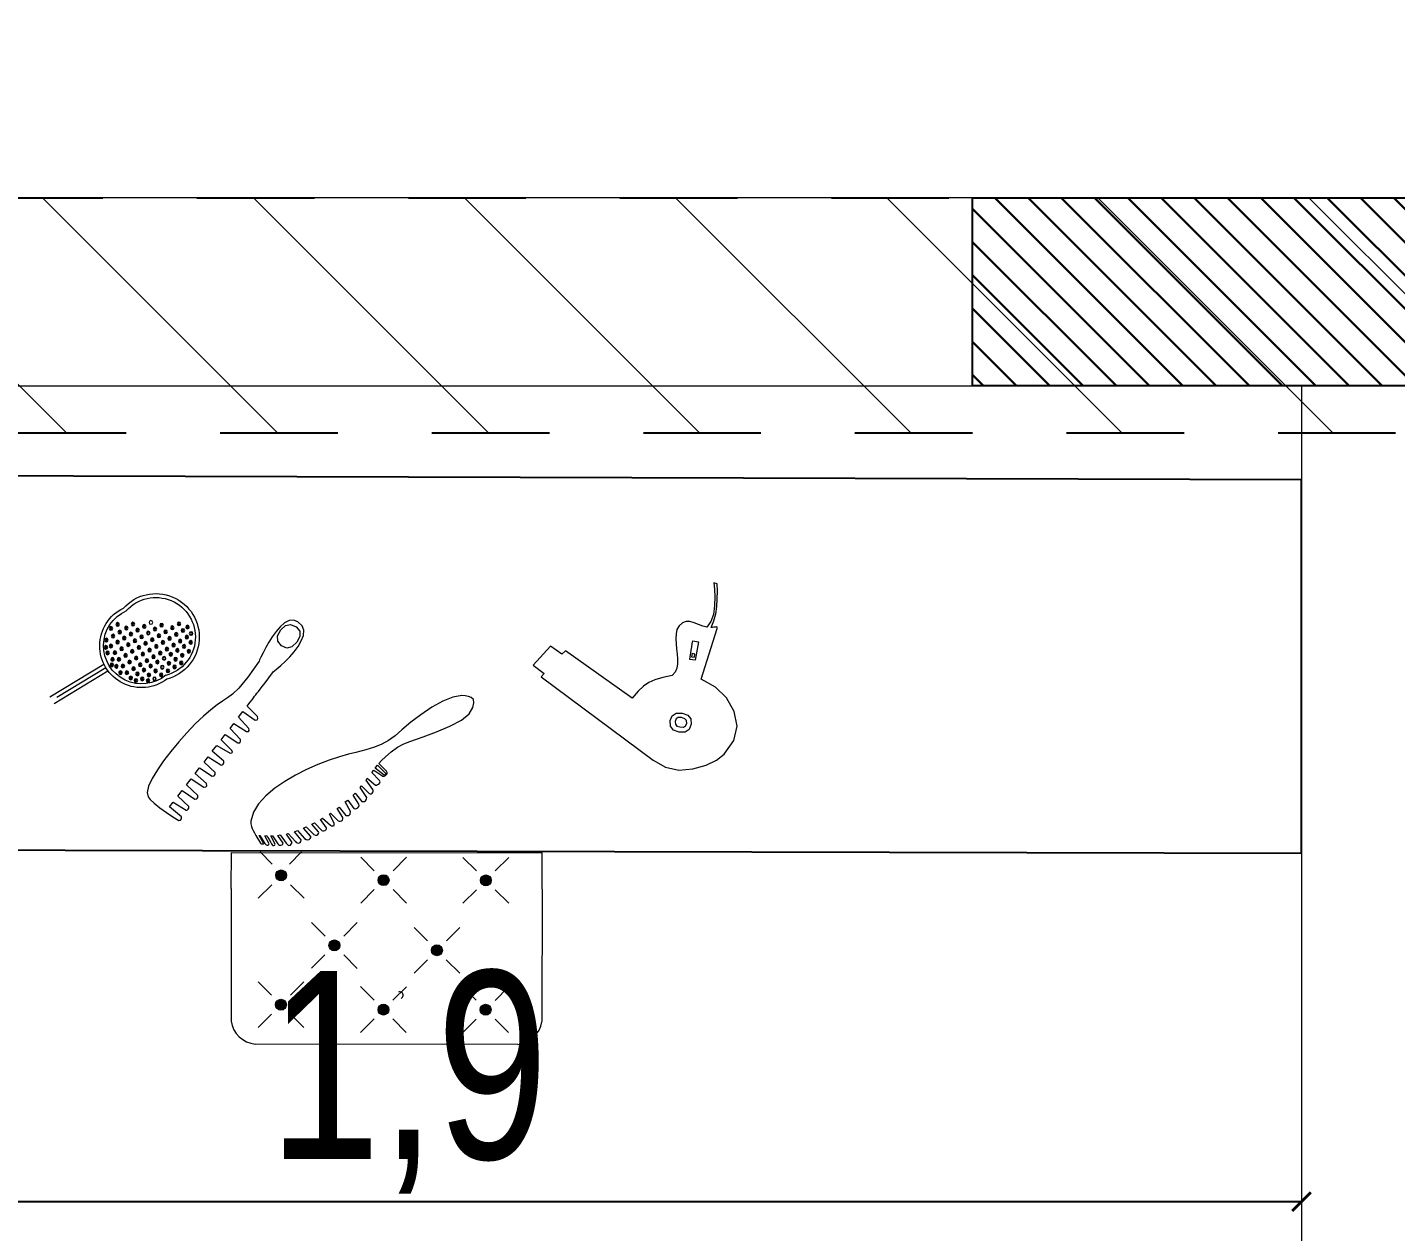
# Model space of a CAD drawing. Header units: inches. Extents: x -279 to 561, y -345 to 342.
# Drawn here: x -170.258 to -168.803, y 101.568 to 102.85 of the extents above; entities that cross this region are included whole.
import ezdxf

# ---------------------------------------------------------------- set-up
doc = ezdxf.new("R2010")
doc.units = ezdxf.units.IN
doc.header["$LTSCALE"] = 0.5
doc.header["$MEASUREMENT"] = 0
doc.linetypes.add('$0$HIDDEN', pattern=[0.375, 0.25, -0.125])
for name, color, linetype, lineweight in [('.', 14, 'Continuous', 9), ('A-WALL', 113, 'Continuous', 13), ('columns', 5, 'Continuous', 30), ('furniture', 1, 'Continuous', 13), ('outer walls', 144, 'Continuous', 30)]:
    doc.layers.add(name, color=color, linetype=linetype, lineweight=lineweight)
for name, color, linetype in [('0.dimins', 6, 'Continuous'), ('COULMN', 5, 'Continuous'), ('S-DIM', 7, 'Continuous'), ('Walls', 251, 'Continuous')]:
    doc.layers.add(name, color=color, linetype=linetype)
doc.styles.add('ROM', font='AGENCYR.TTF', dxfattribs={"width": 0.8})
doc.styles.get("Standard").update_dxf_attribs({"font": 'arial.ttf'})
doc.dimstyles.new('Copy(9) of ISO-25', dxfattribs={"dimtxt": 0.2, "dimasz": 0.02, "dimexe": 0.05, "dimexo": 0.05, "dimgap": 0.02, "dimtad": 1, "dimtxsty": 'ROM', "dimblk": 'ARCHTICK', "dimcen": 0.03, "dimse1": 1, "dimse2": 1, "dimclrd": 248, "dimclrt": 248, "dimadec": 0, "dimazin": 0, "dimtfac": 1, "dimtmove": 0, "dimatfit": 3, "dimldrblk": 'DOT', "dimfxl": 1, "dimarcsym": 0})
doc.dimstyles.get("Standard").update_dxf_attribs({"dimtxt": 0.18, "dimasz": 0.18, "dimexe": 0.18, "dimexo": 0.0625, "dimgap": 0.09, "dimtad": 0, "dimtih": 1, "dimtoh": 1, "dimzin": 0, "dimdsep": 46, "dimtxsty": 'Standard', "dimcen": 0.09, "dimadec": 0, "dimazin": 0, "dimtfac": 1, "dimtofl": 0, "dimtmove": 0, "dimatfit": 3, "dimfxl": 1, "dimtolj": 1, "dimtzin": 0, "dimarcsym": 0})

# ---------------------------------------------------------------- blocks, each defined once
blk = doc.blocks.new('fbv b')
at = {"layer": '.'}
h = blk.add_hatch(dxfattribs=at)
h.set_pattern_fill('ANSI31', color=8, scale=0.05)
h.set_pattern_definition([(45, (33, 0), (-0.1122532, 0.1122532), [])])
h.paths.add_polyline_path([(1.1274, 9.1587), (-18.8526, 9.1587), (-18.8526, -15.8413), (1.1274, -15.8413)])
h.paths.add_polyline_path([(0.8774, -15.5913), (-18.6026, -15.5913), (-18.6026, 8.9087), (0.8774, 8.9087)], flags=16)
at = {"layer": 'columns'}
h = blk.add_hatch(dxfattribs=at)
h.set_pattern_fill('ANSI31', color=3, scale=0.2, angle=-1260)
h.set_pattern_definition([(224.999999994, (401322.80777, 809069.652344), (0.01767766952786, -0.0176776695315), [])])
h.paths.add_polyline_path([(-18.8526, 0.0587), (-18.6526, 0.0587), (-18.6526, 0.6087), (-18.8526, 0.6087)])
at = {"color": 1, "linetype": '$0$HIDDEN'}
for points in [[(-18.8526, 9.1587), (1.1274, 9.1587), (1.1274, -15.8413), (-18.8526, -15.8413)], [(-18.6026, 8.9087), (0.8774, 8.9087), (0.8774, -15.5913), (-18.6026, -15.5913)]]:
    blk.add_lwpolyline(points, close=True, dxfattribs=at)
at = {"layer": 'COULMN', "color": 3}
blk.add_lwpolyline([(-18.8526, 0.6087), (-18.6526, 0.6087), (-18.6526, 0.0587), (-18.8526, 0.0587)], close=True, dxfattribs=at)
blk = doc.blocks.new('e7y')
at = {"layer": 'outer walls', "color": 250, "lineweight": 5}
for p, q in [((100.8719, -170.5451), (100.8146, -170.5103)), ((100.8676, -170.5521), (100.8103, -170.5174)), ((100.8698, -170.5486), (100.8177, -170.5171))]:
    blk.add_line(p, q, dxfattribs=at)
for points in [[(101.0294, -170.3702), (101.0341, -170.3619), (101.0341, -170.3619), (101.035, -170.3614), (101.0358, -170.3611), (101.0367, -170.3611), (101.0367, -170.3611), (101.0373, -170.3613), (101.0376, -170.3615), (101.0375, -170.3619), (101.0328, -170.3702), (101.0334, -170.37), (101.039, -170.3616), (101.039, -170.3616), (101.0396, -170.3609), (101.0404, -170.3603), (101.0414, -170.36), (101.0414, -170.36), (101.0424, -170.3599), (101.043, -170.3604), (101.0434, -170.3612), (101.039, -170.3697), (101.041, -170.3699), (101.041, -170.3699), (101.0413, -170.3694), (101.0421, -170.368), (101.0435, -170.3657), (101.0435, -170.3657), (101.0448, -170.3633), (101.0457, -170.3618), (101.0461, -170.3612), (101.0461, -170.3612), (101.0467, -170.3601), (101.0474, -170.3595), (101.0483, -170.3595), (101.0483, -170.3595), (101.0491, -170.3599), (101.0496, -170.3603), (101.0497, -170.3608), (101.0451, -170.3697), (101.0451, -170.3697), (101.0452, -170.3697), (101.0455, -170.3697), (101.046, -170.3698), (101.046, -170.3698), (101.0465, -170.3698), (101.0469, -170.3698), (101.047, -170.3698), (101.0527, -170.3612), (101.0527, -170.3612), (101.0533, -170.3604), (101.0543, -170.36), (101.0557, -170.3599), (101.0557, -170.3599), (101.0571, -170.3602), (101.0579, -170.3609), (101.0583, -170.362), (101.0528, -170.3702), (101.0551, -170.3707), (101.0617, -170.3619), (101.0617, -170.3619), (101.064, -170.3596), (101.066, -170.3598), (101.0679, -170.3626), (101.0619, -170.3716), (101.0636, -170.3723), (101.0713, -170.3637), (101.0713, -170.3637), (101.0721, -170.3628), (101.0734, -170.3623), (101.075, -170.3621), (101.075, -170.3621), (101.0764, -170.3625), (101.0772, -170.3636), (101.0774, -170.3655), (101.0705, -170.374), (101.0735, -170.3754), (101.0812, -170.3668), (101.0812, -170.3668), (101.0828, -170.3658), (101.0844, -170.3655), (101.086, -170.366), (101.086, -170.366), (101.0872, -170.367), (101.0878, -170.3679), (101.0878, -170.3689), (101.0799, -170.378), (101.0829, -170.3794), (101.091, -170.3711), (101.091, -170.3711), (101.0926, -170.3705), (101.094, -170.3705), (101.0952, -170.3711), (101.0952, -170.3711), (101.096, -170.3721), (101.0963, -170.373), (101.096, -170.3739), (101.089, -170.3823), (101.0916, -170.3835), (101.0995, -170.3756), (101.0995, -170.3756), (101.1005, -170.375), (101.1017, -170.375), (101.1029, -170.3755), (101.1029, -170.3755), (101.104, -170.3764), (101.1045, -170.3773), (101.1045, -170.3783), (101.0979, -170.3871), (101.1003, -170.3886), (101.1086, -170.381), (101.1086, -170.381), (101.1094, -170.3805), (101.1104, -170.3803), (101.1115, -170.3804), (101.1115, -170.3804), (101.1124, -170.3809), (101.1127, -170.3818), (101.1126, -170.3831), (101.1075, -170.3929), (101.1088, -170.3938), (101.1168, -170.3859), (101.1168, -170.3859), (101.118, -170.3854), (101.1191, -170.3854), (101.1203, -170.3858), (101.1203, -170.3858), (101.1213, -170.3866), (101.1218, -170.3878), (101.1219, -170.3893), (101.1156, -170.3988), (101.1179, -170.4004), (101.1251, -170.3914), (101.1251, -170.3914), (101.128, -170.3913), (101.1296, -170.3928), (101.1298, -170.3957), (101.1243, -170.4058), (101.1272, -170.4077), (101.1336, -170.3989), (101.1336, -170.3989), (101.1348, -170.3985), (101.1362, -170.3988), (101.1376, -170.3997), (101.1376, -170.3997), (101.1387, -170.401), (101.139, -170.4022), (101.1387, -170.4033), (101.1329, -170.4132), (101.1349, -170.4152), (101.1421, -170.4062), (101.1421, -170.4062), (101.1435, -170.4062), (101.1447, -170.4064), (101.1458, -170.4069), (101.1458, -170.4069), (101.1466, -170.408), (101.147, -170.4092), (101.1472, -170.4107), (101.1401, -170.4213), (101.1417, -170.423), (101.1499, -170.4147), (101.1499, -170.4147), (101.151, -170.4145), (101.152, -170.4146), (101.153, -170.4151), (101.153, -170.4151), (101.154, -170.4165), (101.1542, -170.4179), (101.1538, -170.4191), (101.1465, -170.4291), (101.1478, -170.431), (101.1566, -170.4237), (101.1566, -170.4237), (101.1575, -170.4238), (101.1586, -170.4242), (101.16, -170.4249), (101.16, -170.4249), (101.1611, -170.426), (101.1614, -170.4273), (101.1608, -170.4288), (101.1526, -170.4371), (101.1548, -170.4398), (101.1645, -170.4331), (101.1645, -170.4331), (101.1659, -170.4331), (101.1672, -170.4338), (101.1685, -170.4352), (101.1685, -170.4352), (101.1689, -170.4362), (101.1689, -170.4373), (101.1684, -170.4384), (101.1602, -170.4467), (101.1602, -170.4467), (101.1628, -170.4498), (101.1672, -170.4539), (101.1733, -170.459), (101.1733, -170.459), (101.1801, -170.464), (101.1867, -170.4677), (101.1929, -170.4701), (101.1929, -170.4701), (101.2071, -170.475), (101.2214, -170.4804), (101.2357, -170.4865), (101.2357, -170.4865), (101.248, -170.4929), (101.2561, -170.4995), (101.2601, -170.5062), (101.2601, -170.5062), (101.2611, -170.5112), (101.2606, -170.5148), (101.2584, -170.5168), (101.2584, -170.5168), (101.2553, -170.5179), (101.252, -170.5186), (101.2483, -170.519), (101.2483, -170.519), (101.2388, -170.5172), (101.2282, -170.5131), (101.2165, -170.5065), (101.2165, -170.5065), (101.2048, -170.4986), (101.1942, -170.4906), (101.1847, -170.4825), (101.1847, -170.4825), (101.1775, -170.4762), (101.1704, -170.4711), (101.1632, -170.4672), (101.1632, -170.4672), (101.1553, -170.464), (101.1461, -170.4611), (101.1357, -170.4585), (101.1357, -170.4585), (101.1278, -170.4566), (101.1183, -170.4538), (101.1072, -170.4501), (101.1072, -170.4501), (101.0952, -170.4456), (101.0833, -170.4403), (101.0714, -170.4343), (101.0714, -170.4343), (101.06, -170.4276), (101.0495, -170.4203), (101.0399, -170.4123), (101.0399, -170.4123), (101.032, -170.4037), (101.0267, -170.3948), (101.0239, -170.3854), (101.0239, -170.3854), (101.024, -170.3824), (101.0245, -170.3798), (101.0253, -170.3777), (101.0253, -170.3777), (101.0264, -170.3756), (101.0278, -170.3731), (101.0294, -170.3702)], [(101.0741, -170.5974), (101.0741, -170.5974), (101.0694, -170.5993), (101.0647, -170.5989), (101.0599, -170.5962), (101.0599, -170.5962), (101.0553, -170.592), (101.0509, -170.5871), (101.0468, -170.5816), (101.0468, -170.5816), (101.043, -170.5758), (101.0398, -170.5701), (101.0369, -170.5645), (101.0369, -170.5645), (101.0347, -170.5599), (101.0333, -170.557), (101.0327, -170.5557), (101.0327, -170.5557), (101.0206, -170.5385), (101.0112, -170.5267), (101.0045, -170.5204), (101.0045, -170.5204), (100.9991, -170.5167), (100.9937, -170.5129), (100.9883, -170.509), (100.9883, -170.509), (100.9815, -170.5039), (100.9737, -170.4972), (100.9649, -170.4888), (100.9649, -170.4888), (100.9559, -170.4794), (100.9472, -170.4696), (100.9388, -170.4596), (100.9388, -170.4596), (100.9311, -170.4496), (100.9245, -170.4399), (100.919, -170.4307), (100.919, -170.4307), (100.9151, -170.4225), (100.9137, -170.416), (100.9146, -170.4112), (100.9146, -170.4112), (100.9168, -170.4085), (100.9211, -170.4046), (100.9272, -170.3997), (100.9272, -170.3997), (100.9342, -170.3945), (100.9409, -170.39), (100.9472, -170.3862), (100.9472, -170.3862), (100.9493, -170.3866), (100.9503, -170.3879), (100.9502, -170.3901), (100.9374, -170.4006), (100.9413, -170.4057), (100.955, -170.3971), (100.955, -170.3971), (100.9559, -170.397), (100.9567, -170.3974), (100.9574, -170.3982), (100.9574, -170.3982), (100.9579, -170.3992), (100.9581, -170.4002), (100.9581, -170.4011), (100.9462, -170.412), (100.9508, -170.4179), (100.9644, -170.4086), (100.9644, -170.4086), (100.9665, -170.4091), (100.9675, -170.4104), (100.9675, -170.4125), (100.9554, -170.4239), (100.9605, -170.4305), (100.9738, -170.4215), (100.9738, -170.4215), (100.9761, -170.4218), (100.9771, -170.4231), (100.9769, -170.4255), (100.9647, -170.436), (100.9693, -170.442), (100.9829, -170.4333), (100.9829, -170.4333), (100.985, -170.4336), (100.986, -170.4349), (100.9859, -170.4373), (100.9742, -170.4483), (100.9784, -170.4538), (100.9921, -170.4452), (100.9921, -170.4452), (100.9929, -170.4451), (100.9938, -170.4453), (100.9946, -170.446), (100.9946, -170.446), (100.9952, -170.4469), (100.9953, -170.4479), (100.9951, -170.4491), (100.9829, -170.4597), (100.9878, -170.466), (101.0018, -170.4578), (101.0018, -170.4578), (101.0036, -170.4579), (101.0043, -170.4588), (101.0039, -170.4606), (100.9924, -170.4719), (100.9966, -170.4774), (101.0102, -170.4688), (101.0102, -170.4688), (101.0122, -170.4688), (101.0131, -170.47), (101.013, -170.4724), (101.0018, -170.4841), (101.0057, -170.4893), (101.0194, -170.4807), (101.0194, -170.4807), (101.0214, -170.4808), (101.0222, -170.4818), (101.0218, -170.4838), (101.0109, -170.496), (101.0154, -170.5019), (101.0287, -170.4928), (101.0287, -170.4928), (101.0307, -170.4933), (101.0315, -170.4946), (101.0312, -170.4967), (101.02, -170.5078), (101.02, -170.5078), (101.0229, -170.5116), (101.0252, -170.5145), (101.0267, -170.5166), (101.0267, -170.5166), (101.028, -170.5182), (101.0292, -170.5198), (101.0305, -170.5215), (101.0305, -170.5215), (101.032, -170.5234), (101.0339, -170.5258), (101.0361, -170.5287), (101.0361, -170.5287), (101.0391, -170.5326), (101.0431, -170.5378), (101.0482, -170.5445), (101.0482, -170.5445), (101.0492, -170.5453), (101.0517, -170.5475), (101.0558, -170.551), (101.0558, -170.551), (101.0606, -170.5554), (101.0653, -170.5602), (101.07, -170.5656), (101.07, -170.5656), (101.0742, -170.5713), (101.0775, -170.5771), (101.0798, -170.583), (101.0798, -170.583), (101.0804, -170.5885), (101.0785, -170.5933), (101.0741, -170.5974)], [(101.1586, -170.445), (101.1665, -170.4372), (101.1665, -170.4372), (101.1671, -170.4364), (101.1673, -170.4356), (101.1669, -170.435), (101.1669, -170.435), (101.1663, -170.4345), (101.1659, -170.4343), (101.1657, -170.4344), (101.1561, -170.4417)], [(101.4519, -170.4503), (101.4519, -170.4503), (101.465, -170.4429), (101.4791, -170.4398), (101.4941, -170.4409), (101.4941, -170.4409), (101.5081, -170.4449), (101.5192, -170.4501), (101.5274, -170.4566), (101.5274, -170.4566), (101.5375, -170.4713), (101.5411, -170.4864), (101.538, -170.502), (101.538, -170.502), (101.5298, -170.5165), (101.5181, -170.5279), (101.5029, -170.5363), (101.5199, -170.5904), (101.5199, -170.5904), (101.52, -170.5916), (101.5194, -170.5921), (101.518, -170.5919), (101.518, -170.5919), (101.5163, -170.5916), (101.5148, -170.5914), (101.5136, -170.5915), (101.5136, -170.5915), (101.5165, -170.5986), (101.5185, -170.6061), (101.5196, -170.6139), (101.5196, -170.6139), (101.5201, -170.6219), (101.5202, -170.6299), (101.5198, -170.638), (101.5165, -170.639), (101.5165, -170.639), (101.5171, -170.6321), (101.5173, -170.6239), (101.5171, -170.6145), (101.5171, -170.6145), (101.5159, -170.6053), (101.5132, -170.5978), (101.509, -170.5918), (101.509, -170.5918), (101.5048, -170.5929), (101.5002, -170.5945), (101.4955, -170.5964), (101.4955, -170.5964), (101.4909, -170.5979), (101.4868, -170.5979), (101.4832, -170.5965), (101.4832, -170.5965), (101.4795, -170.5933), (101.4771, -170.5893), (101.4762, -170.5846), (101.4762, -170.5846), (101.4761, -170.5794), (101.4762, -170.5741), (101.4768, -170.5687), (101.4768, -170.5687), (101.4773, -170.5632), (101.4776, -170.5579), (101.4777, -170.5527), (101.4777, -170.5527), (101.477, -170.548), (101.4751, -170.5439), (101.4719, -170.5405), (101.4719, -170.5405), (101.462, -170.5381), (101.4538, -170.5356), (101.4474, -170.5328), (101.4474, -170.5328), (101.4417, -170.529), (101.4358, -170.5235), (101.4296, -170.5162), (101.3585, -170.5666), (101.3548, -170.563), (101.3427, -170.5714), (101.3242, -170.5514), (101.3359, -170.5425), (101.3327, -170.5388)], [(101.4794, -170.4801), (101.4794, -170.4801), (101.4734, -170.4823), (101.4702, -170.4864), (101.4699, -170.4924), (101.4699, -170.4924), (101.4721, -170.4975), (101.4763, -170.5001), (101.4827, -170.5001), (101.4827, -170.5001), (101.4888, -170.498), (101.492, -170.4942), (101.4924, -170.4886), (101.4924, -170.4886), (101.4902, -170.483), (101.4859, -170.4802), (101.4794, -170.4801)], [(101.4803, -170.4856), (101.4803, -170.4856), (101.484, -170.4855), (101.4864, -170.4868), (101.4876, -170.4894), (101.4876, -170.4894), (101.4873, -170.4923), (101.4854, -170.4944), (101.482, -170.4955), (101.482, -170.4955), (101.4786, -170.4955), (101.4764, -170.4941), (101.4753, -170.4915), (101.4753, -170.4915), (101.4755, -170.4886), (101.4772, -170.4866), (101.4803, -170.4856)], [(101.4908, -170.5575), (101.4908, -170.5575), (101.4913, -170.5607), (101.4918, -170.564), (101.4924, -170.5673), (101.4924, -170.5673), (101.493, -170.5707), (101.4935, -170.574), (101.494, -170.5771), (101.5, -170.5762), (101.4967, -170.5565)], [(101.0557, -170.5889), (101.0557, -170.5889), (101.0609, -170.5937), (101.0663, -170.5947), (101.072, -170.5921), (101.072, -170.5921), (101.0759, -170.5874), (101.0762, -170.5819), (101.0729, -170.5757), (101.0729, -170.5757), (101.0675, -170.5708), (101.0621, -170.5695), (101.0565, -170.572), (101.0565, -170.572), (101.0526, -170.5768), (101.0523, -170.5825), (101.0557, -170.5889)], [(101.4927, -170.5602), (101.4957, -170.5597), (101.4963, -170.563), (101.4933, -170.5636)]]:
    blk.add_lwpolyline(points, close=True, dxfattribs=at)
for centre, radius in [((100.8853, -170.5434), 0.00192), ((100.8853, -170.5434), 0.00136), ((100.8921, -170.5433), 0.00192), ((100.8921, -170.5433), 0.00192), ((100.8921, -170.5433), 0.00136), ((100.8921, -170.5433), 0.00136), ((100.8962, -170.5377), 0.00192), ((100.8962, -170.5377), 0.00136), ((100.8962, -170.5377), 0.000515), ((100.9017, -170.535), 0.00192), ((100.9017, -170.535), 0.00136), ((100.9017, -170.535), 0.000515), ((100.9033, -170.542), 0.00192), ((100.9033, -170.542), 0.00136), ((100.9033, -170.542), 0.000515), ((100.9084, -170.5367), 0.00192), ((100.9084, -170.5367), 0.00136), ((100.9084, -170.5367), 0.000515), ((100.9146, -170.5349), 0.00192), ((100.9146, -170.5349), 0.00136), ((100.9155, -170.5409), 0.00192), ((100.9146, -170.5349), 0.000515), ((100.9155, -170.5409), 0.00136), ((100.9155, -170.5409), 0.000515), ((100.9215, -170.5368), 0.00192), ((100.9215, -170.5368), 0.00136), ((100.9286, -170.541), 0.00192), ((100.9286, -170.541), 0.00136), ((100.9286, -170.541), 0.000515), ((100.8761, -170.5516), 0.00192), ((100.8761, -170.5516), 0.00136), ((100.8768, -170.5575), 0.00192), ((100.8768, -170.5575), 0.00136), ((100.8761, -170.5516), 0.000515), ((100.8768, -170.5575), 0.000515), ((100.8809, -170.5501), 0.00192), ((100.8809, -170.5501), 0.00136), ((100.8809, -170.5501), 0.000515), ((100.8836, -170.5575), 0.00192), ((100.8836, -170.5575), 0.00136), ((100.8836, -170.5575), 0.000515), ((100.8853, -170.5434), 0.000515), ((100.8879, -170.5504), 0.00192), ((100.8879, -170.5504), 0.00136), ((100.8879, -170.5504), 0.000515), ((100.8921, -170.5433), 0.000515), ((100.8921, -170.5433), 0.000515), ((100.895, -170.5547), 0.00192), ((100.895, -170.5547), 0.00136), ((100.895, -170.5547), 0.000515), ((100.8992, -170.5476), 0.00192), ((100.8992, -170.5476), 0.00192), ((100.8992, -170.5476), 0.00136), ((100.8992, -170.5476), 0.00136), ((100.8992, -170.5476), 0.000515), ((100.8992, -170.5476), 0.000515), ((100.902, -170.5589), 0.00192), ((100.9063, -170.5518), 0.00192), ((100.9063, -170.5518), 0.00192), ((100.9063, -170.5518), 0.00136), ((100.9063, -170.5518), 0.00136), ((100.9063, -170.5518), 0.000515), ((100.9063, -170.5518), 0.000515), ((100.9103, -170.5462), 0.00192), ((100.9103, -170.5462), 0.00136), ((100.9103, -170.5462), 0.000515), ((100.9134, -170.5561), 0.00192), ((100.9134, -170.5561), 0.00192), ((100.9134, -170.5561), 0.00136), ((100.9134, -170.5561), 0.00136), ((100.9134, -170.5561), 0.000515), ((100.9134, -170.5561), 0.000515), ((100.9174, -170.5505), 0.00192), ((100.9174, -170.5505), 0.00136), ((100.9174, -170.5505), 0.000515), ((100.9226, -170.5452), 0.00192), ((100.9226, -170.5452), 0.00136), ((100.9226, -170.5452), 0.000515), ((100.9245, -170.5547), 0.00192), ((100.9245, -170.5547), 0.00136), ((100.9245, -170.5547), 0.000515), ((100.9297, -170.5491), 0.00192), ((100.9297, -170.5491), 0.00136), ((100.9317, -170.5586), 0.00192), ((100.9357, -170.5453), 0.00192), ((100.9357, -170.5453), 0.00136), ((100.9368, -170.5533), 0.00192), ((100.9357, -170.5453), 0.000515), ((100.9368, -170.5533), 0.00136), ((100.9368, -170.5533), 0.000515), ((100.9428, -170.5495), 0.00192), ((100.9428, -170.5495), 0.00136), ((100.9439, -170.5576), 0.00192), ((100.9428, -170.5495), 0.000515), ((100.9439, -170.5576), 0.00136), ((100.9439, -170.5576), 0.000515), ((100.9499, -170.5537), 0.00192), ((100.9499, -170.5537), 0.00136), ((100.9499, -170.5537), 0.000515), ((100.8699, -170.5703), 0.00192), ((100.8699, -170.5703), 0.00136), ((100.8699, -170.5703), 0.000515), ((100.8716, -170.5644), 0.00192), ((100.8716, -170.5644), 0.00136), ((100.8716, -170.5644), 0.000515), ((100.8752, -170.5717), 0.00192), ((100.8752, -170.5717), 0.00136), ((100.8752, -170.5717), 0.000515), ((100.8794, -170.5646), 0.00192), ((100.8794, -170.5646), 0.00136), ((100.8794, -170.5646), 0.000515), ((100.8865, -170.5688), 0.00192), ((100.8865, -170.5688), 0.00136), ((100.8865, -170.5688), 0.000515), ((100.8907, -170.5617), 0.00192), ((100.8907, -170.5617), 0.00136), ((100.8907, -170.5617), 0.000515), ((100.8936, -170.5731), 0.00192), ((100.8936, -170.5731), 0.00136), ((100.8978, -170.566), 0.00192), ((100.8978, -170.566), 0.00136), ((100.8978, -170.566), 0.000515), ((100.902, -170.5589), 0.00136), ((100.902, -170.5589), 0.000515), ((100.9049, -170.5702), 0.00192), ((100.9049, -170.5702), 0.00136), ((100.9049, -170.5702), 0.000515), ((100.9091, -170.5631), 0.00192), ((100.9091, -170.5631), 0.00136), ((100.9091, -170.5631), 0.000515), ((100.9162, -170.5674), 0.00192), ((100.9162, -170.5674), 0.00136), ((100.9162, -170.5674), 0.000515), ((100.9204, -170.5603), 0.00192), ((100.9204, -170.5603), 0.00136), ((100.9204, -170.5603), 0.000515), ((100.9234, -170.5713), 0.00192), ((100.9234, -170.5713), 0.00136), ((100.9234, -170.5713), 0.000515), ((100.9276, -170.5642), 0.00192), ((100.9276, -170.5642), 0.00192), ((100.9276, -170.5642), 0.00136), ((100.9276, -170.5642), 0.00136), ((100.9276, -170.5642), 0.000515), ((100.9276, -170.5642), 0.000515), ((100.9317, -170.5586), 0.00136), ((100.9347, -170.5684), 0.00192), ((100.9347, -170.5684), 0.00192), ((100.9347, -170.5684), 0.00136), ((100.9347, -170.5684), 0.00136), ((100.9347, -170.5684), 0.000515), ((100.9347, -170.5684), 0.000515), ((100.9388, -170.5629), 0.00192), ((100.9388, -170.5629), 0.00136), ((100.9388, -170.5629), 0.000515), ((100.9418, -170.5727), 0.00192), ((100.9418, -170.5727), 0.00192), ((100.9418, -170.5727), 0.00136), ((100.9418, -170.5727), 0.00136), ((100.9458, -170.5671), 0.00192), ((100.9458, -170.5671), 0.00136), ((100.9458, -170.5671), 0.000515), ((100.951, -170.5618), 0.00192), ((100.951, -170.5618), 0.00136), ((100.951, -170.5618), 0.000515), ((100.9529, -170.5713), 0.00192), ((100.9529, -170.5713), 0.00136), ((100.9529, -170.5713), 0.000515), ((100.958, -170.5661), 0.00192), ((100.958, -170.5661), 0.00136), ((100.958, -170.5661), 0.000515), ((100.8703, -170.578), 0.00192), ((100.8703, -170.578), 0.00136), ((100.8703, -170.578), 0.000515), ((100.8774, -170.5823), 0.00192), ((100.8774, -170.5823), 0.00136), ((100.8774, -170.5823), 0.000515), ((100.8822, -170.5759), 0.00192), ((100.8822, -170.5759), 0.00136), ((100.8822, -170.5759), 0.000515), ((100.8845, -170.5865), 0.00192), ((100.8845, -170.5865), 0.00136), ((100.8845, -170.5865), 0.000515), ((100.8893, -170.5801), 0.00192), ((100.8893, -170.5801), 0.00136), ((100.8893, -170.5801), 0.000515), ((100.8936, -170.5731), 0.000515), ((100.8964, -170.5844), 0.00192), ((100.8964, -170.5844), 0.00136), ((100.8964, -170.5844), 0.000515), ((100.9006, -170.5773), 0.00192), ((100.9006, -170.5773), 0.00136), ((100.9006, -170.5773), 0.000515), ((100.9077, -170.5815), 0.00192), ((100.9077, -170.5815), 0.00136), ((100.9077, -170.5815), 0.000515), ((100.912, -170.5745), 0.00192), ((100.912, -170.5745), 0.00136), ((100.912, -170.5745), 0.000515), ((100.9149, -170.5855), 0.00192), ((100.9149, -170.5855), 0.00136), ((100.9191, -170.5784), 0.00192), ((100.9191, -170.5784), 0.00136), ((100.9191, -170.5784), 0.000515), ((100.9262, -170.5826), 0.00192), ((100.9262, -170.5826), 0.00136), ((100.9262, -170.5826), 0.000515), ((100.9304, -170.5755), 0.00192), ((100.9304, -170.5755), 0.00136), ((100.9304, -170.5755), 0.000515), ((100.9333, -170.5868), 0.00192), ((100.9333, -170.5868), 0.00136), ((100.9375, -170.5798), 0.00192), ((100.9375, -170.5798), 0.00136), ((100.9375, -170.5798), 0.000515), ((100.9418, -170.5727), 0.000515), ((100.9418, -170.5727), 0.000515), ((100.9446, -170.584), 0.00192), ((100.9446, -170.584), 0.00136), ((100.9446, -170.584), 0.000515), ((100.9488, -170.5769), 0.00192), ((100.9488, -170.5769), 0.00192), ((100.9488, -170.5769), 0.00136), ((100.9488, -170.5769), 0.00136), ((100.9488, -170.5769), 0.000515), ((100.9488, -170.5769), 0.000515), ((100.9559, -170.5812), 0.00192), ((100.9559, -170.5812), 0.00136), ((100.9559, -170.5812), 0.000515), ((100.96, -170.5756), 0.00192), ((100.9604, -170.585), 0.00192), ((100.96, -170.5756), 0.00136), ((100.9604, -170.585), 0.00136), ((100.96, -170.5756), 0.000515), ((100.8752, -170.5904), 0.00192), ((100.8752, -170.5904), 0.00136), ((100.8752, -170.5904), 0.000515), ((100.8823, -170.5947), 0.00192), ((100.8823, -170.5947), 0.00136), ((100.8823, -170.5947), 0.000515), ((100.8915, -170.5908), 0.00192), ((100.8915, -170.5908), 0.00136), ((100.8915, -170.5908), 0.000515), ((100.8986, -170.595), 0.00192), ((100.8986, -170.595), 0.00136), ((100.8986, -170.595), 0.000515), ((100.9035, -170.5886), 0.00192), ((100.9035, -170.5886), 0.00136), ((100.9035, -170.5886), 0.000515), ((100.9106, -170.5925), 0.00192), ((100.9106, -170.5925), 0.00136), ((100.9106, -170.5925), 0.000515), ((100.9177, -170.5968), 0.00192), ((100.922, -170.5897), 0.00192), ((100.922, -170.5897), 0.00136), ((100.922, -170.5897), 0.000515), ((100.929, -170.5939), 0.00192), ((100.929, -170.5939), 0.00136), ((100.929, -170.5939), 0.000515), ((100.9333, -170.5868), 0.000515), ((100.9404, -170.5911), 0.00192), ((100.9404, -170.5911), 0.00136), ((100.9404, -170.5911), 0.000515), ((100.9475, -170.5953), 0.00192), ((100.9475, -170.5953), 0.00136), ((100.9475, -170.5953), 0.000515), ((100.9517, -170.5882), 0.00192), ((100.9517, -170.5882), 0.00136), ((100.9517, -170.5882), 0.000515), ((100.9566, -170.5919), 0.00192), ((100.9566, -170.5919), 0.00136), ((100.9566, -170.5919), 0.000515)]:
    blk.add_circle(centre, radius, dxfattribs=at)
for centre, radius, start, end in [((100.9077, -170.5719), 0.0445, 52.5967, 244.3504), ((100.9079, -170.572), 0.0406, 50.7868, 246.1604), ((100.9229, -170.5812), 0.0462, 221.7859, 75.1612), ((100.9229, -170.5812), 0.0421, 221.7859, 75.1612)]:
    blk.add_arc(centre, radius, start, end, dxfattribs=at)
blk = doc.blocks.new('wedeq')
at = {"layer": 'furniture'}
h = blk.add_hatch(color=217, dxfattribs=at)
h.set_gradient(color1=(127, 63, 127), color2=(51, 26, 51), tint=1, name='SPHERICAL')
edge = h.paths.add_edge_path()
edge.add_arc((12.2249, 6.2223), 0.00577, 269.9169, 629.9169, ccw=False)
h = blk.add_hatch(color=217, dxfattribs=at)
h.set_gradient(color1=(127, 63, 127), color2=(51, 26, 51), tint=1, name='SPHERICAL')
edge = h.paths.add_edge_path()
edge.add_arc((12.3625, 6.2221), 0.00577, 269.9169, 629.9169, ccw=False)
h = blk.add_hatch(color=217, dxfattribs=at)
h.set_gradient(color1=(127, 63, 127), color2=(51, 26, 51), tint=1, name='SPHERICAL')
edge = h.paths.add_edge_path()
edge.add_arc((12.288, 6.1655), 0.00577, 269.9169, 629.9169, ccw=False)
h = blk.add_hatch(color=217, dxfattribs=at)
h.set_gradient(color1=(127, 63, 127), color2=(51, 26, 51), tint=1, name='SPHERICAL')
edge = h.paths.add_edge_path()
edge.add_arc((12.2197, 6.1133), 0.00577, 89.9169, 449.9169)
h = blk.add_hatch(color=217, dxfattribs=at)
h.set_gradient(color1=(127, 63, 127), color2=(51, 26, 51), tint=1, name='SPHERICAL')
edge = h.paths.add_edge_path()
edge.add_arc((12.3574, 6.1131), 0.00577, 89.9169, 449.9169)
h = blk.add_hatch(color=217, dxfattribs=at)
h.set_gradient(color1=(127, 63, 127), color2=(51, 26, 51), tint=1, name='SPHERICAL')
edge = h.paths.add_edge_path()
edge.add_arc((12.2828, 6.0564), 0.00577, 89.9169, 449.9169)
h = blk.add_hatch(color=217, dxfattribs=at)
h.set_gradient(color1=(127, 63, 127), color2=(51, 26, 51), tint=1, name='SPHERICAL')
h.paths.add_polyline_path([(12.2138, 6.0046, 1), (12.2253, 6.0046, 1)])
h = blk.add_hatch(color=217, dxfattribs=at)
h.set_gradient(color1=(127, 63, 127), color2=(51, 26, 51), tint=1, name='SPHERICAL')
h.paths.add_polyline_path([(12.363, 6.0044, 1), (12.3514, 6.0044, 1)])
at = {"layer": 'furniture', "color": 217}
for p, q in [((12.3484, 6.2751), (12.2073, 6.2753)), ((12.3484, 6.2751), (12.387, 6.275)), ((12.1827, 5.9705), (12.1831, 6.2496)), ((12.2149, 6.2323), (12.2006, 6.2467)), ((12.2349, 6.2323), (12.2493, 6.2466)), ((12.3526, 6.2321), (12.3382, 6.2465)), ((12.3745, 6.2315), (12.3876, 6.2446)), ((12.2149, 6.2123), (12.2005, 6.198)), ((12.2349, 6.2123), (12.2492, 6.1979)), ((12.3525, 6.2121), (12.3382, 6.1978)), ((12.3745, 6.2134), (12.3875, 6.2003)), ((12.278, 6.1755), (12.2637, 6.1898)), ((12.298, 6.1754), (12.3123, 6.1898)), ((12.278, 6.1555), (12.2636, 6.1412)), ((12.2979, 6.1555), (12.3123, 6.1411)), ((12.2098, 6.1233), (12.1954, 6.1377)), ((12.2297, 6.1233), (12.2441, 6.1376)), ((12.3474, 6.1231), (12.333, 6.1375)), ((12.3673, 6.1231), (12.3817, 6.1374)), ((12.2097, 6.1033), (12.1953, 6.089)), ((12.2297, 6.1033), (12.244, 6.0889)), ((12.3474, 6.1031), (12.333, 6.0888)), ((12.3673, 6.1031), (12.3817, 6.0887)), ((12.2728, 6.0664), (12.2585, 6.0808)), ((12.2928, 6.0664), (12.3072, 6.0807)), ((12.2728, 6.0465), (12.2584, 6.0321)), ((12.2928, 6.0464), (12.3071, 6.0321)), ((12.2096, 6.0146), (12.1953, 6.029)), ((12.2296, 6.0146), (12.2439, 6.0289)), ((12.3472, 6.0144), (12.3329, 6.0288)), ((12.3672, 6.0144), (12.3816, 6.0287)), ((12.2096, 5.9946), (12.1952, 5.9803)), ((12.2295, 5.9946), (12.2439, 5.9802)), ((12.3472, 5.9944), (12.3328, 5.9801)), ((12.3672, 5.9944), (12.3815, 5.98)), ((12.3479, 5.9445), (12.2069, 5.9447)), ((12.3479, 5.9445), (12.3865, 5.9445))]:
    blk.add_line(p, q, dxfattribs=at)
blk.add_lwpolyline([(12.387, 6.275), (12.3865, 5.9445)], dxfattribs=at)
for centre in [(12.2249, 6.2223), (12.2249, 6.2223), (12.2249, 6.2223), (12.3625, 6.2221), (12.3625, 6.2221), (12.3625, 6.2221), (12.288, 6.1655), (12.288, 6.1655), (12.288, 6.1655), (12.2197, 6.1133), (12.2197, 6.1133), (12.2197, 6.1133), (12.3574, 6.1131), (12.3574, 6.1131), (12.3574, 6.1131), (12.2828, 6.0564), (12.2828, 6.0564), (12.2828, 6.0564), (12.2196, 6.0046), (12.2196, 6.0046), (12.2196, 6.0046), (12.3572, 6.0044), (12.3572, 6.0044), (12.3572, 6.0044)]:
    blk.add_circle(centre, 0.00577, dxfattribs=at)
for centre, radius, start, end in [((12.2118, 6.2468), 0.0289, 98.8723, 174.2839), ((12.235, 6.0959), 0.00358, 200.9888, 25.718), ((12.235, 6.0959), 0.00358, 200.9888, 25.718), ((12.2114, 5.9733), 0.0289, 185.5499, 260.9616)]:
    blk.add_arc(centre, radius, start, end, dxfattribs=at)
blk = doc.blocks.new('_ArchTick')
at = {"color": 0, "linetype": 'ByBlock', "const_width": 0.15}
blk.add_lwpolyline([(-0.5, -0.5), (0.5, 0.5)], dxfattribs=at)
blk = doc.blocks.new('*D445')
at = {"layer": '0.dimins', "color": 248, "lineweight": -2, "transparency": 16777216}
blk.add_line((-168.9027, 101.6002), (-170.8027, 101.6002), dxfattribs=at)
at = {"layer": 'Defpoints', "color": 0, "transparency": 16777216}
for p in [(-170.8027, 102.0639), (-168.9027, 102.0639), (-170.8027, 101.6002)]:
    blk.add_point(p, dxfattribs=at)
at = {"layer": '0.dimins', "color": 248, "lineweight": -2, "transparency": 16777216, "xscale": 0.02, "yscale": 0.02, "zscale": 0.02, "rotation": 180}
blk.add_blockref('_ArchTick', (-170.8027, 101.6002), dxfattribs=at)
at = {"layer": '0.dimins', "color": 248, "lineweight": -2, "transparency": 16777216, "xscale": 0.02, "yscale": 0.02, "zscale": 0.02}
blk.add_blockref('_ArchTick', (-168.9027, 101.6002), dxfattribs=at)
at = {"layer": '0.dimins', "color": 248, "transparency": 16777216, "insert": (-169.8527, 101.7272), "char_height": 0.2, "attachment_point": 5, "style": 'ROM'}
blk.add_mtext('1,9', dxfattribs=at)
blk = doc.blocks.new('_DOT')
at = {"color": 0, "linetype": 'ByBlock'}
blk.add_line((-0.5, 0), (-1, 0), dxfattribs=at)
at = {"color": 0, "linetype": 'ByBlock', "const_width": 0.5}
blk.add_lwpolyline([(-0.25, 0, 1), (0.25, 0, 1)], format="xyb", close=True, dxfattribs=at)
blk = doc.blocks.new('*D1071')
at = {"color": 0, "linetype": 'ByBlock', "lineweight": -2, "transparency": 16777216}
for p, q in [((558.6522, 342.2788), (558.6522, 342.4729)), ((560.6522, 342.2788), (560.6522, 342.4729)), ((558.8322, 342.2929), (559.1722, 342.2929)), ((560.4722, 342.2929), (560.1322, 342.2929))]:
    blk.add_line(p, q, dxfattribs=at)
at = {"color": 0, "linetype": 'ByBlock', "transparency": 16777216}
for points in [[(558.8322, 342.3229), (558.8322, 342.2629), (558.6522, 342.2929)], [(560.4722, 342.3229), (560.4722, 342.2629), (560.6522, 342.2929)]]:
    blk.add_solid(points, dxfattribs=at)
at = {"layer": 'Defpoints', "color": 0, "linetype": 'ByBlock', "transparency": 16777216}
for p in [(560.6522, 342.2929), (558.6522, 342.2163), (560.6522, 342.2163)]:
    blk.add_point(p, dxfattribs=at)
at = {"layer": 'Defpoints', "color": 0, "ltscale": 0.5, "transparency": 16777216}
for p in [(-209.5, -305.36), (-209.5, -305.81), (-209.5, -305.81)]:
    blk.add_point(p, dxfattribs=at)
at = {"layer": 'S-DIM', "color": 0, "lineweight": -2, "ltscale": 0.5, "transparency": 16777216}
for p, q in [((-209.5, -305.18), (-209.5, -305)), ((-209.5625, -305.36), (-209.68, -305.36)), ((-209.5625, -305.81), (-209.68, -305.81)), ((-209.5, -305.99), (-209.5, -306.17))]:
    blk.add_line(p, q, dxfattribs=at)
at = {"layer": 'S-DIM', "color": 0, "ltscale": 0.5, "transparency": 16777216}
for points in [[(-209.53, -305.18), (-209.47, -305.18), (-209.5, -305.36)], [(-209.53, -305.99), (-209.47, -305.99), (-209.5, -305.81)]]:
    blk.add_solid(points, dxfattribs=at)
at = {"color": 0, "linetype": 'ByBlock', "transparency": 16777216, "insert": (559.6522, 342.2929), "char_height": 0.18, "attachment_point": 5}
blk.add_mtext('\\A1;2.0000', dxfattribs=at)
at = {"layer": 'S-DIM', "color": 0, "ltscale": 0.5, "transparency": 16777216, "insert": (-209.5, -305.585), "char_height": 0.18, "attachment_point": 5}
blk.add_mtext('\\A1;0.45', dxfattribs=at)

msp = doc.modelspace()

# ---------------------------------------------------------------- linework, layer by layer
at = {"color": 37}
msp.add_lwpolyline([(-168.9027, 101.971), (-168.9027, 102.3681), (-170.8027, 102.3739), (-170.8027, 101.9756)], close=True, dxfattribs=at)
at = {"layer": 'A-WALL', "color": 7}
for p, q in [((-160.1527, 102.6682), (-185.1527, 102.6682)), ((-173.8027, 102.4682), (-168.9027, 102.4682)), ((-168.9027, 102.4682), (-168.9027, 101.4682))]:
    msp.add_line(p, q, dxfattribs=at)

# ---------------------------------------------------------------- block references
at = {"color": 4, "rotation": 89.99999999999997}
msp.add_blockref('wedeq', (-163.7659, 89.5849), dxfattribs=at)
at = {"layer": 'COULMN', "rotation": 270}
msp.add_blockref('fbv b', (-169.3114, 83.8156), dxfattribs=at)
at = {"layer": 'Walls', "xscale": -1, "rotation": 180}
msp.add_blockref('e7y', (-271.0442, -68.3803), dxfattribs=at)

# ---------------------------------------------------------------- dimensions: what is measured, and where the dimension line sits
at = {"layer": '0.dimins'}
dim = msp.add_linear_dim(base=(-170.8027, 101.6002), p1=(-168.9027, 102.0639), p2=(-170.8027, 102.0639), dimstyle='Copy(9) of ISO-25', dxfattribs=at)
dim.commit()
dim.dimension.update_dxf_attribs({"geometry": '*D445', "text_midpoint": (-169.8527, 101.7272)})
at = {"layer": 'S-DIM', "ltscale": 0.5}
dim = msp.add_linear_dim(base=(-209.5, -305.81), p1=(-209.5, -305.36), p2=(-209.5, -305.81), angle=90, dimstyle='Standard', dxfattribs=at)
dim.commit()
dim.dimension.update_dxf_attribs({"geometry": '*D1071', "text_midpoint": (-209.5, -305.585)})

doc.saveas('drawing.dxf')
